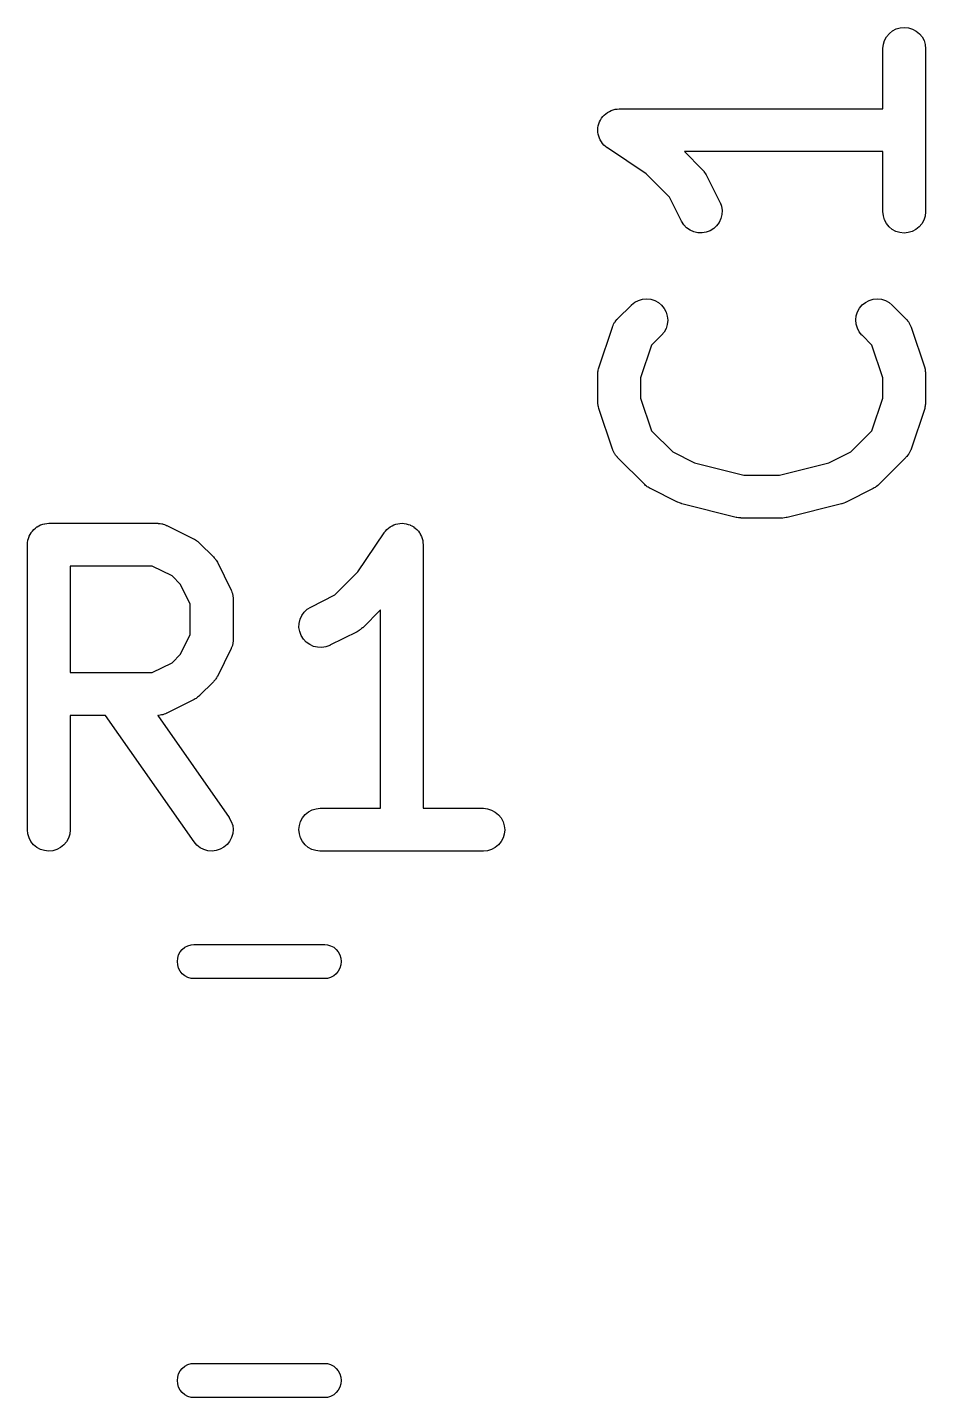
# Model space of a CAD drawing. Extents: x 59.2 to 126.8, y -130.7 to -65.9.
# Drawn here: x 99.783 to 102.933, y -81.703 to -76.895 of the extents above; entities that cross this region are included whole.
import ezdxf

# ---------------------------------------------------------------- set-up
doc = ezdxf.new("R2010")
doc.units = 0
doc.layers.add('BLACK', color=7, linetype='CONTINUOUS')

msp = doc.modelspace()

# ---------------------------------------------------------------- linework, layer by layer
at = {"layer": 'BLACK', "linetype": 'CONTINUOUS'}
for p, q in [((102.796, -76.9279), (102.806, -76.9167)), ((102.806, -76.9167), (102.817, -76.9075)), ((102.817, -76.9075), (102.83, -76.9007)), ((102.83, -76.9007), (102.844, -76.8966)), ((102.844, -76.8966), (102.859, -76.8953)), ((102.859, -76.8953), (102.873, -76.8968)), ((102.873, -76.8968), (102.887, -76.9011)), ((102.887, -76.9011), (102.9, -76.9081)), ((102.9, -76.9081), (102.912, -76.9174)), ((102.912, -76.9174), (102.921, -76.9288)), ((102.783, -76.9692), (102.785, -76.9547)), ((102.783, -76.9703), (102.783, -76.9692)), ((102.783, -77.181), (102.783, -76.9703)), ((102.785, -76.9547), (102.789, -76.9407)), ((102.789, -76.9407), (102.796, -76.9279)), ((102.921, -76.9288), (102.928, -76.9417)), ((102.928, -76.9417), (102.932, -76.9557)), ((102.932, -76.9557), (102.933, -76.9703)), ((102.933, -76.9703), (102.933, -77.5417)), ((101.796, -77.214), (101.801, -77.2084)), ((101.801, -77.2084), (101.806, -77.2028)), ((101.806, -77.2027), (101.811, -77.198)), ((101.806, -77.2028), (101.806, -77.2027)), ((101.806, -77.2027), (101.806, -77.2027)), ((101.811, -77.198), (101.817, -77.1935)), ((101.817, -77.1935), (101.824, -77.19)), ((101.817, -77.1935), (101.817, -77.1935)), ((101.817, -77.1935), (101.817, -77.1935)), ((101.824, -77.19), (101.83, -77.1867)), ((101.83, -77.1866), (101.837, -77.1846)), ((101.83, -77.1867), (101.83, -77.1866)), ((101.83, -77.1866), (101.83, -77.1866)), ((101.837, -77.1846), (101.844, -77.1824)), ((101.844, -77.1824), (101.851, -77.1817)), ((101.844, -77.1824), (101.844, -77.1824)), ((101.844, -77.1824), (101.844, -77.1824)), ((101.851, -77.1817), (101.858, -77.181)), ((101.858, -77.181), (102.783, -77.181)), ((101.783, -77.2554), (101.784, -77.2482)), ((101.783, -77.2555), (101.783, -77.2554)), ((101.783, -77.2554), (101.783, -77.2554)), ((101.784, -77.263), (101.783, -77.2555)), ((101.784, -77.2482), (101.785, -77.2409)), ((101.785, -77.2408), (101.787, -77.2337)), ((101.785, -77.2409), (101.785, -77.2408)), ((101.785, -77.2409), (101.785, -77.2409)), ((101.787, -77.2337), (101.789, -77.2269)), ((101.789, -77.2268), (101.793, -77.2203)), ((101.789, -77.2269), (101.789, -77.2268)), ((101.789, -77.2269), (101.789, -77.2269)), ((101.793, -77.2203), (101.796, -77.2141)), ((101.796, -77.2141), (101.796, -77.214)), ((101.796, -77.214), (101.796, -77.214)), ((101.785, -77.2699), (101.784, -77.263)), ((101.785, -77.27), (101.785, -77.2699)), ((101.785, -77.2701), (101.785, -77.27)), ((101.787, -77.2772), (101.785, -77.2701)), ((101.789, -77.284), (101.787, -77.2772)), ((101.789, -77.2841), (101.789, -77.284)), ((101.789, -77.284), (101.789, -77.284)), ((101.792, -77.2903), (101.789, -77.2841)), ((101.796, -77.297), (101.792, -77.2903)), ((101.796, -77.2971), (101.796, -77.297)), ((101.796, -77.297), (101.796, -77.297)), ((101.8, -77.3027), (101.796, -77.2971)), ((101.805, -77.3084), (101.8, -77.3027)), ((101.805, -77.3085), (101.805, -77.3084)), ((101.805, -77.3084), (101.805, -77.3084)), ((101.81, -77.3132), (101.805, -77.3085)), ((101.816, -77.3178), (101.81, -77.3132)), ((101.816, -77.3179), (101.816, -77.3178)), ((101.817, -77.3184), (101.816, -77.3179)), ((101.816, -77.3179), (101.816, -77.3179)), ((101.816, -77.3179), (101.816, -77.3179)), ((101.953, -77.4095), (101.817, -77.3184)), ((102.783, -77.331), (102.087, -77.331)), ((102.087, -77.331), (102.15, -77.3934)), ((102.783, -77.5417), (102.783, -77.331)), ((102.15, -77.3934), (102.15, -77.3942)), ((102.15, -77.3942), (102.153, -77.3975)), ((102.153, -77.3975), (102.156, -77.4005)), ((102.156, -77.4005), (102.157, -77.4032)), ((102.157, -77.4032), (102.159, -77.4056)), ((102.035, -77.4909), (101.953, -77.4095)), ((102.159, -77.4056), (102.161, -77.4094)), ((102.161, -77.4094), (102.164, -77.4129)), ((102.164, -77.4129), (102.211, -77.5082)), ((102.077, -77.5753), (102.035, -77.4909)), ((102.211, -77.5082), (102.212, -77.5091)), ((102.212, -77.5091), (102.217, -77.5229)), ((102.217, -77.5229), (102.219, -77.5373)), ((102.219, -77.5373), (102.218, -77.5519)), ((102.785, -77.5563), (102.783, -77.5417)), ((102.933, -77.5428), (102.932, -77.5573)), ((102.933, -77.5417), (102.933, -77.5428)), ((102.085, -77.5876), (102.077, -77.5753)), ((102.095, -77.5983), (102.085, -77.5876)), ((102.2, -77.5913), (102.19, -77.6013)), ((102.209, -77.5795), (102.2, -77.5913)), ((102.215, -77.5662), (102.209, -77.5795)), ((102.218, -77.5519), (102.215, -77.5662)), ((102.789, -77.5703), (102.785, -77.5563)), ((102.796, -77.5832), (102.789, -77.5703)), ((102.805, -77.5946), (102.796, -77.5832)), ((102.816, -77.6039), (102.805, -77.5946)), ((102.911, -77.5953), (102.899, -77.6045)), ((102.92, -77.5841), (102.911, -77.5953)), ((102.927, -77.5713), (102.92, -77.5841)), ((102.932, -77.5573), (102.927, -77.5713)), ((102.107, -77.6068), (102.095, -77.5983)), ((102.12, -77.6128), (102.107, -77.6068)), ((102.134, -77.6161), (102.12, -77.6128)), ((102.149, -77.6166), (102.134, -77.6161)), ((102.163, -77.6142), (102.149, -77.6166)), ((102.177, -77.609), (102.163, -77.6142)), ((102.19, -77.6013), (102.177, -77.609)), ((102.829, -77.6109), (102.816, -77.6039)), ((102.843, -77.6152), (102.829, -77.6109)), ((102.858, -77.6167), (102.843, -77.6152)), ((102.872, -77.6154), (102.858, -77.6167)), ((102.886, -77.6113), (102.872, -77.6154)), ((102.899, -77.6045), (102.886, -77.6113)), ((101.853, -77.9173), (101.901, -77.8696)), ((101.901, -77.8689), (101.913, -77.8598)), ((101.901, -77.8696), (101.901, -77.8689)), ((101.913, -77.8598), (101.926, -77.853)), ((101.926, -77.853), (101.94, -77.8489)), ((101.94, -77.8489), (101.954, -77.8477)), ((101.954, -77.8477), (101.969, -77.8493)), ((101.969, -77.8493), (101.983, -77.8536)), ((101.983, -77.8536), (101.996, -77.8606)), ((101.996, -77.8606), (102.007, -77.87)), ((102.007, -77.87), (102.016, -77.8814)), ((102.016, -77.8814), (102.023, -77.8943)), ((102.694, -77.8934), (102.701, -77.8805)), ((102.701, -77.8805), (102.71, -77.8693)), ((102.71, -77.8693), (102.722, -77.8601)), ((102.722, -77.8601), (102.735, -77.8532)), ((102.735, -77.8532), (102.749, -77.849)), ((102.749, -77.849), (102.763, -77.8477)), ((102.763, -77.8477), (102.778, -77.8491)), ((102.778, -77.8491), (102.792, -77.8534)), ((102.792, -77.8534), (102.805, -77.8603)), ((102.805, -77.8603), (102.816, -77.8696)), ((102.816, -77.8696), (102.864, -77.9173)), ((101.839, -77.9369), (101.841, -77.9323)), ((101.841, -77.9323), (101.843, -77.9305)), ((101.843, -77.9305), (101.844, -77.9286)), ((101.844, -77.9286), (101.847, -77.9246)), ((101.847, -77.9246), (101.85, -77.9205)), ((101.85, -77.9205), (101.852, -77.919)), ((101.852, -77.919), (101.853, -77.9173)), ((102.023, -77.8943), (102.027, -77.9084)), ((102.027, -77.9084), (102.029, -77.9229)), ((102.029, -77.9229), (102.027, -77.9375)), ((102.688, -77.9219), (102.69, -77.9073)), ((102.689, -77.9365), (102.688, -77.9219)), ((102.69, -77.9073), (102.694, -77.8934)), ((102.864, -77.9173), (102.865, -77.918)), ((102.865, -77.918), (102.866, -77.9197)), ((102.866, -77.9197), (102.868, -77.9212)), ((102.868, -77.9212), (102.87, -77.9254)), ((102.87, -77.9254), (102.874, -77.9294)), ((102.874, -77.9294), (102.875, -77.9314)), ((102.875, -77.9314), (102.876, -77.9332)), ((101.787, -78.0894), (101.835, -77.9466)), ((101.835, -77.9456), (101.836, -77.9436)), ((101.835, -77.9466), (101.835, -77.9456)), ((101.836, -77.9436), (101.837, -77.9415)), ((101.837, -77.9415), (101.839, -77.9369)), ((102.007, -77.9757), (101.972, -78.0108)), ((102.016, -77.9644), (102.007, -77.9757)), ((102.023, -77.9515), (102.016, -77.9644)), ((102.027, -77.9375), (102.023, -77.9515)), ((102.694, -77.9505), (102.689, -77.9365)), ((102.7, -77.9635), (102.694, -77.9505)), ((102.709, -77.975), (102.7, -77.9635)), ((102.71, -77.9757), (102.709, -77.975)), ((102.745, -78.0108), (102.71, -77.9757)), ((102.876, -77.9332), (102.878, -77.9379)), ((102.878, -77.9379), (102.88, -77.9424)), ((102.88, -77.9424), (102.881, -77.9446)), ((102.881, -77.9446), (102.882, -77.9466)), ((102.882, -77.9466), (102.93, -78.0894)), ((101.972, -78.0108), (101.933, -78.1253)), ((102.783, -78.1253), (102.745, -78.0108)), ((101.783, -78.1121), (101.784, -78.1079)), ((101.783, -78.1131), (101.783, -78.1121)), ((101.783, -78.2084), (101.783, -78.1131)), ((101.784, -78.1037), (101.785, -78.1007)), ((101.784, -78.1079), (101.784, -78.1037)), ((101.785, -78.0975), (101.786, -78.0935)), ((101.785, -78.1007), (101.785, -78.0975)), ((101.786, -78.0935), (101.787, -78.0894)), ((102.93, -78.0894), (102.93, -78.0904)), ((102.93, -78.0904), (102.931, -78.0945)), ((102.931, -78.0945), (102.932, -78.0986)), ((102.932, -78.0986), (102.932, -78.1017)), ((102.932, -78.1017), (102.933, -78.1047)), ((102.933, -78.1047), (102.933, -78.1089)), ((102.933, -78.1089), (102.933, -78.1131)), ((102.933, -78.1131), (102.933, -78.2084)), ((101.933, -78.1253), (101.933, -78.1962)), ((102.783, -78.1962), (102.783, -78.1253)), ((101.784, -78.2126), (101.783, -78.2084)), ((101.784, -78.2168), (101.784, -78.2126)), ((101.785, -78.2198), (101.784, -78.2168)), ((101.785, -78.2229), (101.785, -78.2198)), ((101.933, -78.1962), (101.972, -78.3107)), ((102.745, -78.3107), (102.783, -78.1962)), ((102.933, -78.2178), (102.932, -78.2209)), ((102.932, -78.2209), (102.932, -78.224)), ((102.933, -78.2084), (102.933, -78.2094)), ((102.933, -78.2094), (102.933, -78.2136)), ((102.933, -78.2136), (102.933, -78.2178)), ((101.786, -78.227), (101.785, -78.2229)), ((101.787, -78.2311), (101.786, -78.227)), ((101.787, -78.2321), (101.787, -78.2311)), ((101.835, -78.375), (101.787, -78.2321)), ((102.93, -78.2321), (102.882, -78.375)), ((102.932, -78.224), (102.93, -78.228)), ((102.93, -78.228), (102.93, -78.2321)), ((101.972, -78.3107), (102.046, -78.3848)), ((102.671, -78.3848), (102.745, -78.3107)), ((101.836, -78.377), (101.835, -78.375)), ((101.836, -78.3791), (101.836, -78.377)), ((101.839, -78.3836), (101.836, -78.3791)), ((101.841, -78.3883), (101.839, -78.3836)), ((101.842, -78.3901), (101.841, -78.3883)), ((101.843, -78.3921), (101.842, -78.3901)), ((101.846, -78.3961), (101.843, -78.3921)), ((101.849, -78.4003), (101.846, -78.3961)), ((101.851, -78.4018), (101.849, -78.4003)), ((101.852, -78.4035), (101.851, -78.4018)), ((101.853, -78.4043), (101.852, -78.4035)), ((101.948, -78.4995), (101.853, -78.4043)), ((102.046, -78.3848), (102.123, -78.4233)), ((102.594, -78.4233), (102.671, -78.3848)), ((102.864, -78.4043), (102.769, -78.4995)), ((102.865, -78.4026), (102.864, -78.4043)), ((102.867, -78.4011), (102.865, -78.4026)), ((102.87, -78.3969), (102.867, -78.4011)), ((102.873, -78.393), (102.87, -78.3969)), ((102.874, -78.391), (102.873, -78.393)), ((102.875, -78.3892), (102.874, -78.391)), ((102.878, -78.3846), (102.875, -78.3892)), ((102.88, -78.3801), (102.878, -78.3846)), ((102.881, -78.378), (102.88, -78.3801)), ((102.882, -78.3759), (102.881, -78.378)), ((102.882, -78.375), (102.882, -78.3759)), ((102.123, -78.4233), (102.296, -78.4667)), ((102.421, -78.4667), (102.594, -78.4233)), ((101.951, -78.5022), (101.948, -78.4995)), ((101.954, -78.5051), (101.951, -78.5022)), ((101.957, -78.5068), (101.954, -78.5051)), ((101.96, -78.5088), (101.957, -78.5068)), ((101.963, -78.5108), (101.96, -78.5088)), ((102.296, -78.4667), (102.421, -78.4667)), ((102.756, -78.5094), (102.753, -78.5113)), ((102.759, -78.5074), (102.756, -78.5094)), ((102.761, -78.5058), (102.759, -78.5074)), ((102.765, -78.5029), (102.761, -78.5058)), ((102.768, -78.5002), (102.765, -78.5029)), ((102.769, -78.4995), (102.768, -78.5002)), ((101.967, -78.5131), (101.963, -78.5108)), ((101.968, -78.5136), (101.967, -78.5131)), ((102.063, -78.5612), (101.968, -78.5136)), ((102.749, -78.5136), (102.654, -78.5612)), ((102.753, -78.5113), (102.749, -78.5136)), ((102.063, -78.5613), (102.063, -78.5612)), ((102.064, -78.5615), (102.063, -78.5613)), ((102.07, -78.5639), (102.064, -78.5615)), ((102.077, -78.5664), (102.07, -78.5639)), ((102.077, -78.5665), (102.077, -78.5664)), ((102.077, -78.5666), (102.077, -78.5665)), ((102.078, -78.5669), (102.077, -78.5666)), ((102.269, -78.6145), (102.078, -78.5669)), ((102.638, -78.5669), (102.448, -78.6145)), ((102.639, -78.5667), (102.638, -78.5669)), ((102.646, -78.5643), (102.639, -78.5667)), ((102.639, -78.5667), (102.639, -78.5667)), ((102.652, -78.5619), (102.646, -78.5643)), ((102.653, -78.5618), (102.652, -78.5619)), ((102.654, -78.5612), (102.653, -78.5616)), ((102.653, -78.5616), (102.653, -78.5618)), ((99.8054, -78.6568), (99.8109, -78.6524)), ((99.8109, -78.6524), (99.8164, -78.6479)), ((99.8164, -78.6479), (99.8166, -78.6478)), ((99.8166, -78.6478), (99.8168, -78.6476)), ((99.8168, -78.6476), (99.8231, -78.6444)), ((99.8231, -78.6444), (99.8293, -78.641)), ((99.8293, -78.641), (99.8296, -78.641)), ((99.8296, -78.641), (99.8298, -78.6408)), ((99.8298, -78.6408), (99.8366, -78.6388)), ((99.8366, -78.6388), (99.8433, -78.6368)), ((99.8433, -78.6368), (99.8436, -78.6368)), ((99.8436, -78.6368), (99.8438, -78.6367)), ((99.8438, -78.6367), (99.8509, -78.6361)), ((99.8509, -78.6361), (99.8579, -78.6354)), ((99.8579, -78.6354), (100.239, -78.6354)), ((100.239, -78.6354), (100.24, -78.6354)), ((100.24, -78.6354), (100.242, -78.6356)), ((100.242, -78.6356), (100.244, -78.6356)), ((100.244, -78.6356), (100.249, -78.6364)), ((100.249, -78.6364), (100.254, -78.637)), ((100.254, -78.637), (100.257, -78.6377)), ((100.257, -78.6377), (100.259, -78.6381)), ((100.259, -78.6381), (100.264, -78.6399)), ((100.264, -78.6399), (100.268, -78.6414)), ((100.268, -78.6414), (100.27, -78.6425)), ((100.27, -78.6425), (100.272, -78.6433)), ((100.272, -78.6433), (100.368, -78.6909)), ((101.044, -78.6567), (101.049, -78.6522)), ((101.049, -78.6522), (101.055, -78.6476)), ((101.055, -78.6476), (101.062, -78.6441)), ((101.055, -78.6476), (101.055, -78.6476)), ((101.055, -78.6476), (101.055, -78.6476)), ((101.062, -78.6441), (101.068, -78.6408)), ((101.068, -78.6408), (101.075, -78.6388)), ((101.068, -78.6408), (101.068, -78.6408)), ((101.068, -78.6408), (101.068, -78.6408)), ((101.075, -78.6388), (101.082, -78.6367)), ((101.082, -78.6367), (101.089, -78.6361)), ((101.082, -78.6367), (101.082, -78.6367)), ((101.082, -78.6367), (101.082, -78.6367)), ((101.089, -78.6361), (101.097, -78.6354)), ((101.097, -78.6354), (101.097, -78.6354)), ((101.097, -78.6354), (101.104, -78.6361)), ((101.097, -78.6354), (101.097, -78.6354)), ((101.104, -78.6361), (101.111, -78.6369)), ((101.111, -78.6369), (101.111, -78.6369)), ((101.111, -78.6369), (101.111, -78.6369)), ((101.111, -78.6369), (101.118, -78.639)), ((101.118, -78.639), (101.125, -78.6412)), ((101.125, -78.6412), (101.125, -78.6413)), ((101.125, -78.6413), (101.125, -78.6413)), ((101.125, -78.6413), (101.131, -78.6446)), ((101.131, -78.6446), (101.138, -78.6482)), ((101.138, -78.6482), (101.138, -78.6482)), ((101.138, -78.6482), (101.138, -78.6483)), ((101.138, -78.6483), (101.143, -78.6526)), ((101.143, -78.6526), (101.149, -78.6575)), ((102.27, -78.6147), (102.269, -78.6145)), ((102.271, -78.6151), (102.27, -78.6147)), ((102.277, -78.6157), (102.271, -78.6151)), ((102.283, -78.6166), (102.277, -78.6157)), ((102.285, -78.6166), (102.283, -78.6166)), ((102.286, -78.6167), (102.285, -78.6166)), ((102.287, -78.6167), (102.286, -78.6167)), ((102.43, -78.6167), (102.287, -78.6167)), ((102.431, -78.6166), (102.43, -78.6167)), ((102.432, -78.6167), (102.431, -78.6166)), ((102.438, -78.6159), (102.432, -78.6167)), ((102.444, -78.6153), (102.438, -78.6159)), ((102.446, -78.6149), (102.444, -78.6153)), ((102.447, -78.6147), (102.446, -78.6149)), ((102.448, -78.6145), (102.447, -78.6147)), ((99.7837, -78.7023), (99.7844, -78.6953)), ((99.7844, -78.6953), (99.7845, -78.695)), ((99.7845, -78.6948), (99.7867, -78.6881)), ((99.7845, -78.695), (99.7845, -78.6948)), ((99.7867, -78.6881), (99.7888, -78.6813)), ((99.7888, -78.6813), (99.7889, -78.6811)), ((99.7889, -78.6811), (99.789, -78.6808)), ((99.789, -78.6808), (99.7924, -78.6746)), ((99.7924, -78.6746), (99.7957, -78.6684)), ((99.7957, -78.6684), (99.7959, -78.6682)), ((99.7959, -78.6682), (99.796, -78.668)), ((99.796, -78.668), (99.8006, -78.6626)), ((99.8006, -78.6626), (99.8051, -78.6572)), ((99.8051, -78.6572), (99.8053, -78.657)), ((99.8053, -78.657), (99.8054, -78.6568)), ((100.368, -78.6909), (100.369, -78.6914)), ((100.369, -78.6914), (100.372, -78.6937)), ((100.372, -78.6937), (100.376, -78.6957)), ((100.376, -78.6957), (100.378, -78.6977)), ((100.378, -78.6977), (100.381, -78.6994)), ((100.381, -78.6994), (100.384, -78.7023)), ((100.942, -78.8055), (101.034, -78.6688)), ((101.034, -78.6679), (101.039, -78.6625)), ((101.034, -78.668), (101.034, -78.6679)), ((101.034, -78.6688), (101.034, -78.668)), ((101.034, -78.668), (101.034, -78.668)), ((101.034, -78.668), (101.034, -78.668)), ((101.039, -78.6625), (101.044, -78.6568)), ((101.044, -78.6568), (101.044, -78.6567)), ((101.044, -78.6568), (101.044, -78.6568)), ((101.149, -78.6575), (101.149, -78.6576)), ((101.149, -78.6576), (101.149, -78.6576)), ((101.149, -78.6576), (101.154, -78.6632)), ((101.154, -78.6632), (101.158, -78.6689)), ((101.158, -78.6689), (101.158, -78.6689)), ((101.158, -78.6689), (101.159, -78.669)), ((101.159, -78.669), (101.162, -78.6754)), ((101.162, -78.6754), (101.165, -78.6818)), ((101.165, -78.6818), (101.165, -78.6819)), ((101.165, -78.6819), (101.165, -78.6819)), ((101.165, -78.6819), (101.167, -78.6886)), ((101.167, -78.6886), (101.17, -78.6958)), ((101.17, -78.6958), (101.17, -78.6959)), ((101.17, -78.6959), (101.17, -78.6959)), ((101.17, -78.6959), (101.17, -78.7032)), ((99.7829, -78.7093), (99.7837, -78.7023)), ((99.7829, -78.7098), (99.7829, -78.7093)), ((99.7829, -78.7099), (99.7829, -78.7098)), ((99.7829, -78.7104), (99.7829, -78.7099)), ((99.7829, -78.7099), (99.7829, -78.7099)), ((99.7829, -79.7104), (99.7829, -78.7104)), ((100.384, -78.7023), (100.387, -78.705)), ((100.387, -78.705), (100.435, -78.7526)), ((101.17, -78.7032), (101.171, -78.7104)), ((101.171, -78.7104), (101.171, -79.6354)), ((99.9329, -78.7854), (99.9329, -79.1592)), ((100.221, -78.7854), (99.9329, -78.7854)), ((100.29, -78.8196), (100.221, -78.7854)), ((100.435, -78.7526), (100.435, -78.7533)), ((100.435, -78.7533), (100.438, -78.7566)), ((100.438, -78.7566), (100.441, -78.7597)), ((100.441, -78.7597), (100.443, -78.7623)), ((100.443, -78.7623), (100.445, -78.7648)), ((100.445, -78.7648), (100.447, -78.7685)), ((100.447, -78.7685), (100.449, -78.7721)), ((100.449, -78.7721), (100.496, -78.8673)), ((100.32, -78.85), (100.29, -78.8196)), ((100.861, -78.8868), (100.942, -78.8055)), ((100.354, -78.9186), (100.32, -78.85)), ((100.496, -78.8673), (100.497, -78.8683)), ((100.497, -78.8683), (100.498, -78.8703)), ((100.498, -78.8703), (100.499, -78.8723)), ((100.499, -78.8723), (100.5, -78.8772)), ((100.5, -78.8772), (100.502, -78.882)), ((100.502, -78.882), (100.502, -78.8842)), ((100.502, -78.8842), (100.503, -78.8863)), ((100.503, -78.8863), (100.503, -78.8914)), ((100.503, -78.8914), (100.504, -78.8965)), ((100.777, -78.929), (100.861, -78.8868)), ((100.354, -79.026), (100.354, -78.9186)), ((100.504, -78.8965), (100.504, -78.8987)), ((100.504, -78.8987), (100.504, -78.9009)), ((100.504, -78.9009), (100.504, -79.0437)), ((100.754, -78.9469), (100.764, -78.9368)), ((100.764, -78.9368), (100.777, -78.929)), ((101.021, -78.9391), (100.959, -79.0015)), ((101.021, -79.6354), (101.021, -78.9391)), ((100.735, -79.001), (100.736, -78.9864)), ((100.736, -78.9864), (100.739, -78.9721)), ((100.739, -78.9721), (100.745, -78.9588)), ((100.745, -78.9588), (100.754, -78.9469)), ((100.32, -79.0945), (100.354, -79.026)), ((100.738, -79.0155), (100.735, -79.001)), ((100.743, -79.0292), (100.738, -79.0155)), ((100.751, -79.0416), (100.743, -79.0292)), ((100.939, -79.0156), (100.844, -79.0632)), ((100.943, -79.0133), (100.939, -79.0156)), ((100.946, -79.0114), (100.943, -79.0133)), ((100.949, -79.0094), (100.946, -79.0114)), ((100.951, -79.0078), (100.949, -79.0094)), ((100.955, -79.0049), (100.951, -79.0078)), ((100.958, -79.0022), (100.955, -79.0049)), ((100.959, -79.0015), (100.958, -79.0022)), ((100.496, -79.0773), (100.449, -79.1725)), ((100.497, -79.0752), (100.496, -79.0773)), ((100.498, -79.0733), (100.497, -79.0752)), ((100.5, -79.0684), (100.498, -79.0733)), ((100.502, -79.0636), (100.5, -79.0684)), ((100.503, -79.0593), (100.502, -79.0614)), ((100.502, -79.0614), (100.502, -79.0636)), ((100.504, -79.0492), (100.503, -79.0542)), ((100.503, -79.0542), (100.503, -79.0593)), ((100.504, -79.0437), (100.504, -79.0448)), ((100.504, -79.0448), (100.504, -79.047)), ((100.504, -79.047), (100.504, -79.0492)), ((100.761, -79.0523), (100.751, -79.0416)), ((100.773, -79.0609), (100.761, -79.0523)), ((100.786, -79.067), (100.773, -79.0609)), ((100.8, -79.0704), (100.786, -79.067)), ((100.815, -79.071), (100.8, -79.0704)), ((100.829, -79.0687), (100.815, -79.071)), ((100.843, -79.0636), (100.829, -79.0687)), ((100.844, -79.0632), (100.843, -79.0636)), ((100.221, -79.1592), (100.29, -79.1249)), ((100.29, -79.1249), (100.32, -79.0945)), ((99.9329, -79.1592), (100.221, -79.1592)), ((100.444, -79.1807), (100.442, -79.1831)), ((100.446, -79.177), (100.444, -79.1807)), ((100.448, -79.1734), (100.446, -79.177)), ((100.449, -79.1725), (100.448, -79.1734)), ((100.435, -79.192), (100.387, -79.2396)), ((100.437, -79.1887), (100.435, -79.192)), ((100.44, -79.1857), (100.437, -79.1887)), ((100.442, -79.1831), (100.44, -79.1857)), ((100.368, -79.2537), (100.272, -79.3013)), ((100.371, -79.2514), (100.368, -79.2537)), ((100.375, -79.2495), (100.371, -79.2514)), ((100.377, -79.2475), (100.375, -79.2495)), ((100.38, -79.2459), (100.377, -79.2475)), ((100.383, -79.243), (100.38, -79.2459)), ((100.386, -79.2403), (100.383, -79.243)), ((100.387, -79.2396), (100.386, -79.2403)), ((100.057, -79.3092), (99.9329, -79.3092)), ((99.9329, -79.3092), (99.9329, -79.7104)), ((100.368, -79.7534), (100.057, -79.3092)), ((100.241, -79.309), (100.24, -79.3091)), ((100.24, -79.3091), (100.491, -79.6674)), ((100.243, -79.3091), (100.241, -79.309)), ((100.248, -79.3083), (100.243, -79.3091)), ((100.253, -79.3078), (100.248, -79.3083)), ((100.256, -79.3071), (100.253, -79.3078)), ((100.258, -79.3068), (100.256, -79.3071)), ((100.263, -79.305), (100.258, -79.3068)), ((100.267, -79.3035), (100.263, -79.305)), ((100.269, -79.3025), (100.267, -79.3035)), ((100.271, -79.3017), (100.269, -79.3025)), ((100.272, -79.3013), (100.271, -79.3017)), ((100.748, -79.6684), (100.757, -79.6572)), ((100.757, -79.6572), (100.769, -79.6479)), ((100.769, -79.6479), (100.782, -79.641)), ((100.782, -79.641), (100.796, -79.6368)), ((100.796, -79.6368), (100.81, -79.6354)), ((100.81, -79.6354), (101.021, -79.6354)), ((101.171, -79.6354), (101.382, -79.6354)), ((101.382, -79.6354), (101.383, -79.6354)), ((101.383, -79.6354), (101.397, -79.637)), ((101.397, -79.637), (101.411, -79.6414)), ((101.411, -79.6414), (101.424, -79.6485)), ((101.424, -79.6485), (101.435, -79.6579)), ((101.435, -79.6579), (101.444, -79.6693)), ((99.7843, -79.7249), (99.7829, -79.7104)), ((99.9329, -79.7114), (99.9313, -79.726)), ((99.9329, -79.7104), (99.9329, -79.7114)), ((100.491, -79.6674), (100.491, -79.6682)), ((100.491, -79.6682), (100.498, -79.6811)), ((100.498, -79.6811), (100.503, -79.6951)), ((100.503, -79.6951), (100.504, -79.7096)), ((100.504, -79.7096), (100.503, -79.7242)), ((100.735, -79.7099), (100.737, -79.6953)), ((100.737, -79.7244), (100.735, -79.7099)), ((100.737, -79.6953), (100.741, -79.6813)), ((100.741, -79.6813), (100.748, -79.6684)), ((101.444, -79.6693), (101.451, -79.6823)), ((101.451, -79.6823), (101.455, -79.6963)), ((101.455, -79.6963), (101.457, -79.7109)), ((101.457, -79.7109), (101.455, -79.7255)), ((99.7886, -79.739), (99.7843, -79.7249)), ((99.7954, -79.7519), (99.7886, -79.739)), ((99.8047, -79.7632), (99.7954, -79.7519)), ((99.9198, -79.7528), (99.9104, -79.764)), ((99.9268, -79.7399), (99.9198, -79.7528)), ((99.9313, -79.726), (99.9268, -79.7399)), ((100.377, -79.7645), (100.368, -79.7534)), ((100.492, -79.7512), (100.483, -79.7627)), ((100.499, -79.7382), (100.492, -79.7512)), ((100.503, -79.7242), (100.499, -79.7382)), ((100.741, -79.7385), (100.737, -79.7244)), ((100.748, -79.7514), (100.741, -79.7385)), ((100.757, -79.7629), (100.748, -79.7514)), ((101.444, -79.7523), (101.435, -79.7636)), ((101.451, -79.7394), (101.444, -79.7523)), ((101.455, -79.7255), (101.451, -79.7394)), ((99.816, -79.7726), (99.8047, -79.7632)), ((99.8288, -79.7795), (99.816, -79.7726)), ((99.8428, -79.7838), (99.8288, -79.7795)), ((99.8574, -79.7854), (99.8428, -79.7838)), ((99.872, -79.7841), (99.8574, -79.7854)), ((99.886, -79.7799), (99.872, -79.7841)), ((99.899, -79.7731), (99.886, -79.7799)), ((99.9104, -79.764), (99.899, -79.7731)), ((100.389, -79.7736), (100.377, -79.7645)), ((100.402, -79.7802), (100.389, -79.7736)), ((100.416, -79.7842), (100.402, -79.7802)), ((100.431, -79.7854), (100.416, -79.7842)), ((100.445, -79.7837), (100.431, -79.7854)), ((100.459, -79.7792), (100.445, -79.7837)), ((100.472, -79.7721), (100.459, -79.7792)), ((100.483, -79.7627), (100.472, -79.7721)), ((100.768, -79.7723), (100.757, -79.7629)), ((100.781, -79.7793), (100.768, -79.7723)), ((100.795, -79.7837), (100.781, -79.7793)), ((100.809, -79.7854), (100.795, -79.7837)), ((100.81, -79.7854), (100.809, -79.7854)), ((101.382, -79.7854), (100.81, -79.7854)), ((101.396, -79.784), (101.382, -79.7854)), ((101.41, -79.7797), (101.396, -79.784)), ((101.423, -79.7728), (101.41, -79.7797)), ((101.435, -79.7636), (101.423, -79.7728)), ((100.313, -80.1499), (100.319, -80.1395)), ((100.319, -80.1395), (100.326, -80.1304)), ((100.326, -80.1304), (100.335, -80.1229)), ((100.335, -80.1229), (100.346, -80.1173)), ((100.346, -80.1173), (100.357, -80.1139)), ((100.357, -80.1139), (100.366, -80.113)), ((100.366, -80.113), (100.826, -80.113)), ((100.826, -80.113), (100.835, -80.1139)), ((100.835, -80.1139), (100.846, -80.1173)), ((100.846, -80.1173), (100.857, -80.1229)), ((100.857, -80.1229), (100.866, -80.1304)), ((100.866, -80.1304), (100.873, -80.1395)), ((100.873, -80.1395), (100.879, -80.1499)), ((100.309, -80.173), (100.31, -80.1612)), ((100.31, -80.1848), (100.309, -80.173)), ((100.31, -80.1612), (100.313, -80.1499)), ((100.313, -80.1961), (100.31, -80.1848)), ((100.879, -80.1499), (100.882, -80.1612)), ((100.882, -80.1848), (100.879, -80.1961)), ((100.882, -80.1612), (100.883, -80.173)), ((100.883, -80.173), (100.882, -80.1848)), ((100.319, -80.2065), (100.313, -80.1961)), ((100.326, -80.2156), (100.319, -80.2065)), ((100.335, -80.2231), (100.326, -80.2156)), ((100.346, -80.2287), (100.335, -80.2231)), ((100.357, -80.2321), (100.346, -80.2287)), ((100.366, -80.233), (100.357, -80.2321)), ((100.826, -80.233), (100.366, -80.233)), ((100.835, -80.2321), (100.826, -80.233)), ((100.846, -80.2287), (100.835, -80.2321)), ((100.857, -80.2231), (100.846, -80.2287)), ((100.866, -80.2156), (100.857, -80.2231)), ((100.873, -80.2065), (100.866, -80.2156)), ((100.879, -80.1961), (100.873, -80.2065)), ((100.346, -81.5873), (100.357, -81.5839)), ((100.357, -81.5839), (100.366, -81.583)), ((100.366, -81.583), (100.826, -81.583)), ((100.826, -81.583), (100.835, -81.5839)), ((100.835, -81.5839), (100.846, -81.5873)), ((100.309, -81.643), (100.31, -81.6312)), ((100.31, -81.6312), (100.313, -81.6199)), ((100.313, -81.6199), (100.319, -81.6095)), ((100.319, -81.6095), (100.326, -81.6004)), ((100.326, -81.6004), (100.335, -81.5929)), ((100.335, -81.5929), (100.346, -81.5873)), ((100.846, -81.5873), (100.857, -81.5929)), ((100.857, -81.5929), (100.866, -81.6004)), ((100.866, -81.6004), (100.873, -81.6095)), ((100.873, -81.6095), (100.879, -81.6199)), ((100.879, -81.6199), (100.882, -81.6312)), ((100.882, -81.6312), (100.883, -81.643)), ((100.31, -81.6548), (100.309, -81.643)), ((100.313, -81.6661), (100.31, -81.6548)), ((100.319, -81.6765), (100.313, -81.6661)), ((100.326, -81.6856), (100.319, -81.6765)), ((100.873, -81.6765), (100.866, -81.6856)), ((100.879, -81.6661), (100.873, -81.6765)), ((100.882, -81.6548), (100.879, -81.6661)), ((100.883, -81.643), (100.882, -81.6548)), ((100.335, -81.6931), (100.326, -81.6856)), ((100.346, -81.6987), (100.335, -81.6931)), ((100.357, -81.7021), (100.346, -81.6987)), ((100.366, -81.703), (100.357, -81.7021)), ((100.826, -81.703), (100.366, -81.703)), ((100.835, -81.7021), (100.826, -81.703)), ((100.846, -81.6987), (100.835, -81.7021)), ((100.857, -81.6931), (100.846, -81.6987)), ((100.866, -81.6856), (100.857, -81.6931))]:
    msp.add_line(p, q, dxfattribs=at)

doc.saveas('drawing.dxf')
